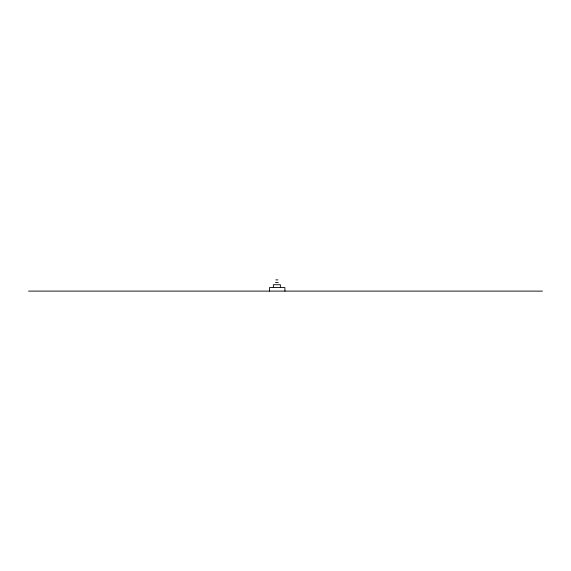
<?xml version="1.0" encoding="UTF-8"?>
<svg xmlns="http://www.w3.org/2000/svg" width="571" height="571" viewBox="0 0 571 571"><rect width="100%" height="100%" fill="white"/><g stroke="black" fill="none" stroke-linecap="round" stroke-linejoin="round"><path stroke-width="0.86" d="M275.822 279.89L277.913 279.89M275.493 282.495L278.241 282.495M280.968 287.556L284.886 287.584L284.958 291.11M28.55 291.11L542.45 291.11M273.366 287.556L273.366 284.708L280.368 284.708L280.368 287.556L269.519 287.563L269.419 291.11"/></g></svg>
